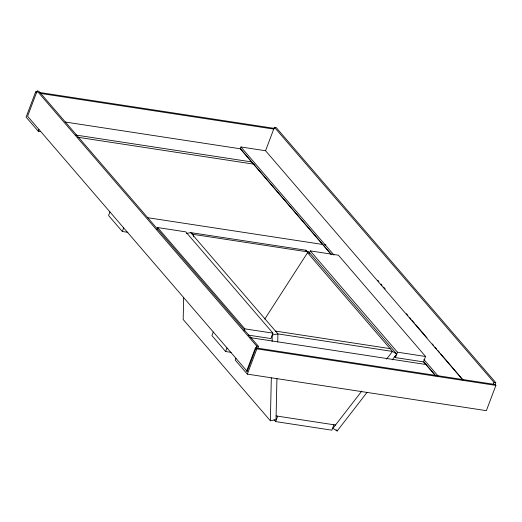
<?xml version="1.0" encoding="UTF-8"?>
<svg xmlns="http://www.w3.org/2000/svg" width="522" height="522" viewBox="0 0 522 522"><rect width="100%" height="100%" fill="white"/><g stroke="black" fill="none" stroke-linecap="round" stroke-linejoin="round"><path stroke-width="0.78" d="M183.653 297.638L183.176 319.484L270.37 420.778L276.021 419.681L276.934 378.417M270.37 420.778L271.31 377.889M272.112 341.479L272.256 335L277.913 333.91L392.505 351.43L396.759 354.04L392.29 359.808M277.73 342.027L277.913 333.91L190.719 232.616L186.478 233.432M37.251 92.12L35.64 91.879L26.1 117.13L38.21 131.198L40.625 131.57M37.134 91.011L27.588 116.262L247.187 371.377L256.733 346.125L37.134 91.011L38.889 91.278L258.488 346.393L257.809 348.194M38.21 131.198L38.889 129.397M109.94 211.932L108.576 215.54L122.298 231.481L127.936 232.342M122.298 231.481L123.662 227.879M156.874 229.589L157.637 227.559L185.76 231.859L272.954 333.153L270.911 338.563L248.413 335.124M331.111 254.318L240.264 148.783L240.949 146.976L265.554 150.741L462.825 379.905M265.554 150.741L274.415 127.29L276.171 127.557L495.776 382.672L495.091 384.473L495.9 385.412L486.36 410.664L247.317 374.117L235.207 360.049L235.885 358.242M213.283 331.985L211.919 335.594L225.641 351.534L231.233 352.389M225.641 351.534L227.005 347.926M244.068 330.883L244.831 328.853L157.637 227.559M247.317 374.117L256.857 348.866L256.048 347.926M309.239 253.601L310.264 250.893L338.387 255.193L425.58 356.487L423.538 361.896L395.415 357.596L394.351 356.363M333.93 424.771L331.888 430.18L275.642 421.587L277.684 416.171M395.415 357.596L397.457 352.187L310.264 250.893M493.336 384.205L494.014 382.398L274.415 127.29M264.784 319.059L308.065 251.917L305.311 250.136L190.719 232.616L193.473 234.398L308.065 251.917M361.779 391.102L332.905 428.379L337.16 430.989L366.959 392.511M386.541 359.123L392.505 351.43L307.438 252.602M39.665 92.492L274.683 128.425M40.618 93.451L273.737 129.091M65.198 122.017L240.264 148.783M75.697 135.022L251.571 161.911M77.647 137.227L254.716 164.299M147.55 217.681L322.616 244.446M324.221 244.694L325.832 244.935M275.492 331.098L390.084 348.618M244.831 328.853L272.954 333.153M397.457 352.187L425.58 356.487M250.084 337.61L425.959 364.5M256.733 346.125L258.488 346.393M494.014 382.398L495.776 382.672M495.091 384.473L255.428 347.828L246.567 371.279L247.187 371.377M256.857 348.866L495.9 385.412M276.105 415.93L335.509 425.012M305.311 250.136L309.566 252.746L396.759 354.04M240.949 146.976L334.002 255.075M423.857 359.469L438.219 376.147M240.335 148.607L331.144 254.214M423.557 361.681L435.772 375.886M423.309 361.42L435.231 375.285M336.096 429.756L337.16 430.989M35.64 91.879L36.449 92.812M274.043 419.734L275.642 421.587M377.824 280.281L378.881 281.521M380.995 283.994L382.052 285.234M383.637 287.087L385.223 288.947M406.37 313.689L407.956 315.542M409.548 317.396L411.134 319.255M412.191 320.488L414.305 322.961M415.362 324.201L426.996 337.812M432.281 343.998L433.338 345.231M434.924 347.091L436.509 348.944M438.095 350.797L439.681 352.657M440.744 353.89L462.949 379.872M193.473 234.398L193.642 236.818"/></g></svg>
